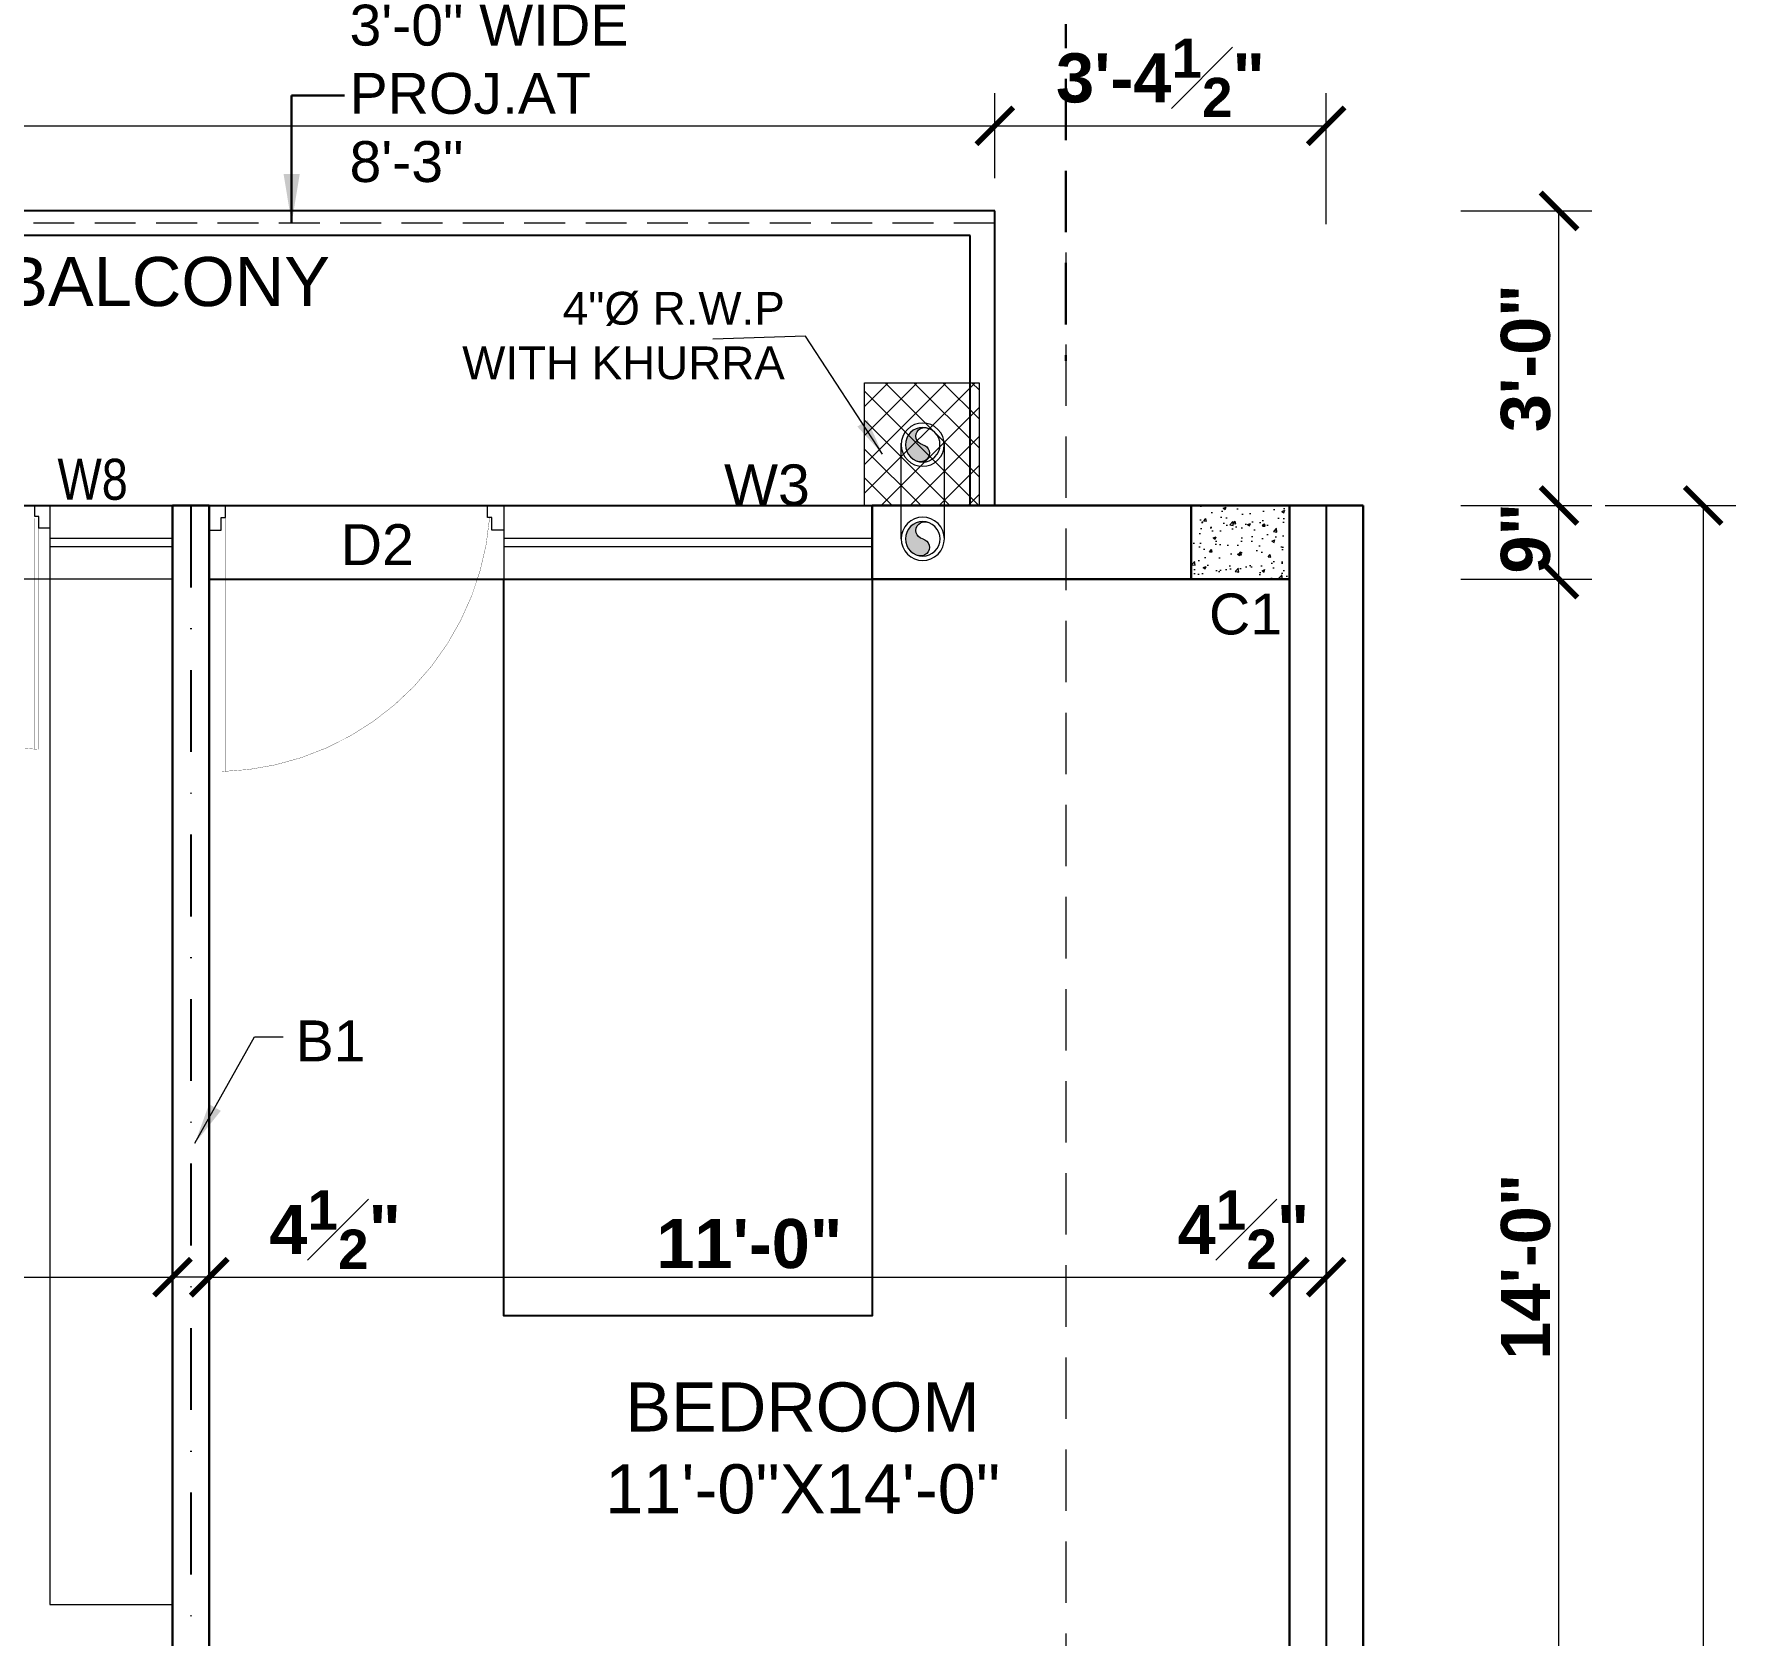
# Model space of a CAD drawing. Header units: feet. Extents: x 12125 to 16886, y -11859 to -10215.
# Drawn here: x 14465.5 to 14673.5, y -11073.1 to -10877.3 of the extents above; entities that cross this region are included whole.
import ezdxf

# ---------------------------------------------------------------- set-up
doc = ezdxf.new("R2010")
doc.units = ezdxf.units.FT
doc.header["$MEASUREMENT"] = 0
doc.header["$PDMODE"] = 2
for name, pattern in [('ACAD_ISO04W100', [30, 24, -3, 0, -3]), ('DASHDOT', [1, 0.5, -0.25, 0, -0.25]), ('DASHED', [0.75, 0.5, -0.25]), ('HIDDEN2', [0.1875, 0.125, -0.0625])]:
    doc.linetypes.add(name, pattern=pattern)
doc.layers.get('0').update_dxf_attribs({"lineweight": 30})
for name, color, linetype, lineweight in [('BEAM', 3, 'Continuous', 15), ('BLK_1_FLR_2_CHAJJA', 7, 'Continuous', 0), ('BLK_1_FLR_2_KITCHEN', 7, 'Continuous', 0), ('center line', 253, 'ACAD_ISO04W100', 5), ('DIM 01', 7, 'Continuous', 9), ('DOOR', 32, 'Continuous', 13), ('DOTTED', 15, 'DASHED', 18), ('HATCH', 9, 'Continuous', 20), ('JOINERY TEXT', 193, 'Continuous', 0), ('R.W.P', 7, 'Continuous', 18), ('RAILING', 210, 'Continuous', 25), ('TEXT', 7, 'Continuous', 30), ('WALL', 10, 'Continuous', 30), ('WINDOW', 150, 'Continuous', 20)]:
    doc.layers.add(name, color=color, linetype=linetype, lineweight=lineweight)
doc.layers.add('BLK_1_FLR_2_BLT_UP_AREA', color=7, linetype='Continuous', plot=False)
doc.layers.add('BLK_1_FLR_2_REGULAR_ROOM_2', color=1, linetype='Continuous', plot=False)
doc.layers.add('BLK_1_FLR_2_ROOM_2_LIGHT_VENTILATION_2', color=7, linetype='Continuous')
doc.styles.add('AR. TEXT 01', font='arialbd.ttf')
doc.styles.add('p.h tex', font='techb___.ttf')
doc.styles.get("Standard").update_dxf_attribs({"font": 'ARIALN.TTF'})
doc.styles.add('TEX02', font='GARA.TTF')
doc.dimstyles.new('DIM 50', dxfattribs={"dimtxt": 6, "dimasz": 3, "dimexe": 6, "dimexo": 4, "dimgap": 0.3125, "dimtad": 1, "dimzin": 3, "dimdsep": 46, "dimlunit": 4, "dimtxsty": 'AR. TEXT 01', "dimblk": 'DOT', "dimcen": 0.09, "dimclrd": 256, "dimclre": 256, "dimclrt": 256, "dimazin": 0, "dimtfac": 0.8, "dimtofl": 0, "dimtmove": 1, "dimatfit": 3, "dimfxl": 6, "dimfxlon": 1, "dimfrac": 1, "dimtolj": 1, "dimtzin": 0, "dimlwd": -1, "dimlwe": -1, "dimarcsym": 1})

# ---------------------------------------------------------------- blocks, each defined once
blk = doc.blocks.new('D4')
for points in [[(-99.99999999417923, 1150.954666669233), (-48.39999999734573, 1150.954666669233), (-48.39999999734573, 1133.333333337214), (0, 1133.333333337214), (0, 1200), (-99.99999999417923, 1200), (-99.99999999417923, 1150.954666669233)], [(-99.99999999417923, 49.04533333076688), (-48.39999999734573, 49.04533333076688), (-48.39999999734573, 66.66666666278616), (0, 66.66666666278616), (0, 0), (-99.99999999417923, 0), (-99.99999999417923, 49.04533333076688)]]:
    blk.add_lwpolyline(points)
at = {"const_width": 1.11851519999287}
blk.add_lwpolyline([(-48.39999999734573, 1142.144000003223, 0.38341128429114), (-1083.385599992936, 51.76962119228118, 0.4142135623731)], format="xyb", dxfattribs=at)
blk.add_lwpolyline([(-1083.385599992936, 51.76962119228118), (-58.07999999960884, 51.76962119228118), (-58.07999999960884, 67.47881549099111), (-1083.385599992936, 67.47881549099111)], dxfattribs=at)
blk = doc.blocks.new('_ArchTick')
at = {"color": 0, "linetype": 'ByBlock', "const_width": 0.15}
blk.add_lwpolyline([(-0.5, -0.5), (0.5, 0.5)], dxfattribs=at)
blk = doc.blocks.new('*D91')
at = {"layer": 'Defpoints', "color": 0, "transparency": 16777216}
for p in [(14611.80300831438, -10943.95311382775), (14651.85109241684, -10943.95311382775), (14611.40168799834, -11111.95311382744)]:
    blk.add_point(p, dxfattribs=at)
at = {"layer": 'DIM 01', "transparency": 16777216}
for p, q in [((14639.85109241684, -10943.95311382775), (14655.85109241684, -10943.95311382775)), ((14651.85109241684, -11111.95311382744), (14651.85109241684, -10943.95311382775)), ((14639.85109241684, -11111.95311382744), (14655.85109241684, -11111.95311382744))]:
    blk.add_line(p, q, dxfattribs=at)
at = {"layer": 'DIM 01', "transparency": 16777216, "xscale": 4.5, "yscale": 4.5, "zscale": 4.5}
for p, rotation in [((14651.85109241684, -10943.95311382775), 90), ((14651.85109241684, -11111.95311382744), 270)]:
    blk.add_blockref('_ArchTick', p, dxfattribs=dict(at, rotation=rotation))
at = {"layer": 'DIM 01', "transparency": 16777216, "insert": (14647.79109241684, -11027.95311382759), "char_height": 6, "attachment_point": 5, "rotation": 90, "style": 'AR. TEXT 01'}
blk.add_mtext('\\A1;14\'-0"', dxfattribs=at)
blk = doc.blocks.new('*D92')
at = {"layer": 'Defpoints', "color": 0, "transparency": 16777216}
for p in [(14608.40168799831, -10934.95311382775), (14651.85109241684, -10934.95311382775), (14611.80300831438, -10943.95311382775)]:
    blk.add_point(p, dxfattribs=at)
at = {"layer": 'DIM 01', "transparency": 16777216}
for p, q in [((14639.85109241684, -10934.95311382775), (14655.85109241684, -10934.95311382775)), ((14651.85109241684, -10943.95311382775), (14651.85109241684, -10934.95311382775)), ((14639.85109241684, -10943.95311382775), (14655.85109241684, -10943.95311382775))]:
    blk.add_line(p, q, dxfattribs=at)
at = {"layer": 'DIM 01', "transparency": 16777216, "xscale": 4.5, "yscale": 4.5, "zscale": 4.5}
for p, rotation in [((14651.85109241684, -10934.95311382775), 90), ((14651.85109241684, -10943.95311382775), 270)]:
    blk.add_blockref('_ArchTick', p, dxfattribs=dict(at, rotation=rotation))
at = {"layer": 'DIM 01', "transparency": 16777216, "insert": (14647.7850924166, -10938.94899189397), "char_height": 6, "attachment_point": 5, "rotation": 90, "style": 'AR. TEXT 01'}
blk.add_mtext('\\A1;9"', dxfattribs=at)
blk = doc.blocks.new('*D93')
at = {"layer": 'Defpoints', "color": 0, "transparency": 16777216}
for p in [(14587.40168799832, -10898.95311382734), (14651.85109241686, -10898.95311382734), (14608.40168799831, -10934.95311382775)]:
    blk.add_point(p, dxfattribs=at)
at = {"layer": 'DIM 01', "transparency": 16777216}
for p, q in [((14639.85109241687, -10898.95311382734), (14655.85109241687, -10898.95311382734)), ((14651.85109241686, -10934.95311382775), (14651.85109241686, -10898.95311382734)), ((14639.85109241687, -10934.95311382775), (14655.85109241687, -10934.95311382775))]:
    blk.add_line(p, q, dxfattribs=at)
at = {"layer": 'DIM 01', "transparency": 16777216, "xscale": 4.5, "yscale": 4.5, "zscale": 4.5}
for p, rotation in [((14651.85109241686, -10898.95311382734), 90), ((14651.85109241686, -10934.95311382775), 270)]:
    blk.add_blockref('_ArchTick', p, dxfattribs=dict(at, rotation=rotation))
at = {"layer": 'DIM 01', "transparency": 16777216, "insert": (14647.79109241687, -10916.95311382754), "char_height": 6, "attachment_point": 5, "rotation": 90, "style": 'AR. TEXT 01'}
blk.add_mtext('\\A1;3\'-0"', dxfattribs=at)
blk = doc.blocks.new('*D94')
at = {"layer": 'Defpoints', "color": 0, "transparency": 16777216}
for p in [(14632.40168799831, -10934.95311382777), (14623.40168799832, -11540.95311382735), (14669.48052171948, -11540.95311382735)]:
    blk.add_point(p, dxfattribs=at)
at = {"layer": 'DIM 01', "transparency": 16777216}
for p, q in [((14657.48052171948, -10934.95311382777), (14673.48052171948, -10934.95311382777)), ((14669.48052171948, -10934.95311382777), (14669.48052171948, -11540.95311382735)), ((14657.48052171948, -11540.95311382735), (14673.48052171948, -11540.95311382735))]:
    blk.add_line(p, q, dxfattribs=at)
at = {"layer": 'DIM 01', "transparency": 16777216, "xscale": 4.5, "yscale": 4.5, "zscale": 4.5}
for p, rotation in [((14669.48052171948, -10934.95311382777), 90), ((14669.48052171948, -11540.95311382735), 270)]:
    blk.add_blockref('_ArchTick', p, dxfattribs=dict(at, rotation=rotation))
at = {"layer": 'DIM 01', "transparency": 16777216, "insert": (14665.42052171948, -11237.95311382756), "char_height": 6, "attachment_point": 5, "rotation": 90, "style": 'AR. TEXT 01'}
blk.add_mtext('\\A1;50\'-6"', dxfattribs=at)
blk = doc.blocks.new('*D96')
at = {"layer": 'Defpoints', "color": 0, "transparency": 16777216}
for p in [(14582.90168799831, -10888.56311008291), (14582.90168799831, -10898.95311382734), (14312.90168799834, -10934.95311382737)]:
    blk.add_point(p, dxfattribs=at)
at = {"layer": 'DIM 01', "transparency": 16777216}
for p, q in [((14312.90168799834, -10900.56311008291), (14312.90168799834, -10884.56311008291)), ((14582.90168799831, -10894.95311382734), (14582.90168799831, -10884.56311008291)), ((14312.90168799834, -10888.56311008291), (14582.90168799831, -10888.56311008291))]:
    blk.add_line(p, q, dxfattribs=at)
at = {"layer": 'DIM 01', "transparency": 16777216, "xscale": 4.5, "yscale": 4.5, "zscale": 4.5, "rotation": 180}
blk.add_blockref('_ArchTick', (14312.90168799834, -10888.56311008291), dxfattribs=at)
at = {"layer": 'DIM 01', "transparency": 16777216, "xscale": 4.5, "yscale": 4.5, "zscale": 4.5}
blk.add_blockref('_ArchTick', (14582.90168799831, -10888.56311008291), dxfattribs=at)
at = {"layer": 'DIM 01', "transparency": 16777216, "insert": (14447.90168799833, -10884.50311008291), "char_height": 6, "attachment_point": 5, "style": 'AR. TEXT 01'}
blk.add_mtext('\\A1;22\'-6"', dxfattribs=at)
blk = doc.blocks.new('*D97')
at = {"layer": 'Defpoints', "color": 0, "transparency": 16777216}
for p in [(14623.40168799832, -10888.56311008291), (14582.90168799831, -10898.95311382734), (14623.40168799832, -10934.9531138278)]:
    blk.add_point(p, dxfattribs=at)
at = {"layer": 'DIM 01', "transparency": 16777216}
for p, q in [((14582.90168799831, -10894.95311382734), (14582.90168799831, -10884.56311008291)), ((14623.40168799832, -10900.56311008291), (14623.40168799832, -10884.56311008291)), ((14582.90168799831, -10888.56311008291), (14623.40168799832, -10888.56311008291))]:
    blk.add_line(p, q, dxfattribs=at)
at = {"layer": 'DIM 01', "transparency": 16777216, "xscale": 4.5, "yscale": 4.5, "zscale": 4.5, "rotation": 180}
blk.add_blockref('_ArchTick', (14582.90168799831, -10888.56311008291), dxfattribs=at)
at = {"layer": 'DIM 01', "transparency": 16777216, "xscale": 4.5, "yscale": 4.5, "zscale": 4.5}
blk.add_blockref('_ArchTick', (14623.40168799832, -10888.56311008291), dxfattribs=at)
at = {"layer": 'DIM 01', "transparency": 16777216, "insert": (14603.15168799831, -10882.69771008291), "char_height": 6, "attachment_point": 5, "style": 'AR. TEXT 01'}
blk.add_mtext('\\A1;3\'-4{\\H0.800000x;\\S1#2;}"', dxfattribs=at)
blk = doc.blocks.new('*D102')
at = {"layer": 'Defpoints', "color": 0, "transparency": 16777216}
for p in [(14482.40168799832, -11029.23314445098), (14482.40168799832, -11030.20311382753), (14401.40168799832, -11035.73314445098)]:
    blk.add_point(p, dxfattribs=at)
at = {"layer": 'DIM 01', "transparency": 16777216}
for p, q in [((14401.40168799832, -11031.73314445098), (14401.40168799832, -11025.23314445098)), ((14482.40168799832, -11026.20311382753), (14482.40168799832, -11025.23314445098)), ((14401.40168799832, -11029.23314445098), (14482.40168799832, -11029.23314445098))]:
    blk.add_line(p, q, dxfattribs=at)
at = {"layer": 'DIM 01', "transparency": 16777216, "xscale": 4.5, "yscale": 4.5, "zscale": 4.5, "rotation": 180}
blk.add_blockref('_ArchTick', (14401.40168799832, -11029.23314445098), dxfattribs=at)
at = {"layer": 'DIM 01', "transparency": 16777216, "xscale": 4.5, "yscale": 4.5, "zscale": 4.5}
blk.add_blockref('_ArchTick', (14482.40168799832, -11029.23314445098), dxfattribs=at)
at = {"layer": 'DIM 01', "transparency": 16777216, "insert": (14441.90168799831, -11025.16714445098), "char_height": 6, "attachment_point": 5, "style": 'AR. TEXT 01'}
blk.add_mtext('\\A1;6\'-9"', dxfattribs=at)
blk = doc.blocks.new('*D103')
at = {"layer": 'Defpoints', "color": 0, "transparency": 16777216}
for p in [(14482.40168799832, -11029.23314445098), (14486.90168799831, -11030.2031138275), (14482.40168799832, -11033.73314445098)]:
    blk.add_point(p, dxfattribs=at)
at = {"layer": 'DIM 01', "transparency": 16777216}
for p, q in [((14482.40168799832, -11029.73314445098), (14482.40168799832, -11025.23314445098)), ((14486.90168799831, -11026.2031138275), (14486.90168799831, -11025.23314445098)), ((14486.90168799831, -11029.23314445098), (14482.40168799832, -11029.23314445098)), ((14486.90168799831, -11029.23314445098), (14510.94879511574, -11029.23314445098))]:
    blk.add_line(p, q, dxfattribs=at)
at = {"layer": 'DIM 01', "transparency": 16777216, "xscale": 4.5, "yscale": 4.5, "zscale": 4.5, "rotation": 180}
blk.add_blockref('_ArchTick', (14482.40168799832, -11029.23314445098), dxfattribs=at)
at = {"layer": 'DIM 01', "transparency": 16777216, "xscale": 4.5, "yscale": 4.5, "zscale": 4.5}
blk.add_blockref('_ArchTick', (14486.90168799831, -11029.23314445098), dxfattribs=at)
at = {"layer": 'DIM 01', "transparency": 16777216, "insert": (14502.29079511574, -11023.41874445098), "char_height": 6, "attachment_point": 5, "style": 'AR. TEXT 01'}
blk.add_mtext('\\A1;4{\\H0.800000x;\\S1#2;}"', dxfattribs=at)
blk = doc.blocks.new('*D104')
at = {"layer": 'Defpoints', "color": 0, "transparency": 16777216}
for p in [(14618.90168799832, -11029.233144451), (14618.90168799832, -11029.23314445101), (14486.90168799831, -11033.73314445098)]:
    blk.add_point(p, dxfattribs=at)
at = {"layer": 'DIM 01', "transparency": 16777216}
for p, q in [((14486.90168799831, -11029.73314445098), (14486.90168799831, -11025.23314445101)), ((14618.90168799832, -11025.233144451), (14618.90168799832, -11025.23314445101)), ((14486.90168799831, -11029.23314445101), (14618.90168799832, -11029.23314445101))]:
    blk.add_line(p, q, dxfattribs=at)
at = {"layer": 'DIM 01', "transparency": 16777216, "xscale": 4.5, "yscale": 4.5, "zscale": 4.5, "rotation": 180}
blk.add_blockref('_ArchTick', (14486.90168799831, -11029.23314445101), dxfattribs=at)
at = {"layer": 'DIM 01', "transparency": 16777216, "xscale": 4.5, "yscale": 4.5, "zscale": 4.5}
blk.add_blockref('_ArchTick', (14618.90168799832, -11029.23314445101), dxfattribs=at)
at = {"layer": 'DIM 01', "transparency": 16777216, "insert": (14552.90168799832, -11025.17314445101), "char_height": 6, "attachment_point": 5, "style": 'AR. TEXT 01'}
blk.add_mtext('\\A1;11\'-0"', dxfattribs=at)
blk = doc.blocks.new('*D105')
at = {"layer": 'Defpoints', "color": 0, "transparency": 16777216}
for p in [(14618.90168799832, -11029.233144451), (14623.40168799832, -11029.23314445101), (14623.40168799832, -11032.23314445098)]:
    blk.add_point(p, dxfattribs=at)
at = {"layer": 'DIM 01', "transparency": 16777216}
for p, q in [((14618.90168799832, -11025.233144451), (14618.90168799832, -11025.23314445101)), ((14623.40168799832, -11028.23314445098), (14623.40168799832, -11025.23314445101)), ((14618.90168799832, -11029.23314445101), (14623.40168799832, -11029.23314445101))]:
    blk.add_line(p, q, dxfattribs=at)
at = {"layer": 'DIM 01', "transparency": 16777216, "xscale": 4.5, "yscale": 4.5, "zscale": 4.5, "rotation": 180}
blk.add_blockref('_ArchTick', (14618.90168799832, -11029.23314445101), dxfattribs=at)
at = {"layer": 'DIM 01', "transparency": 16777216, "xscale": 4.5, "yscale": 4.5, "zscale": 4.5}
blk.add_blockref('_ArchTick', (14623.40168799832, -11029.23314445101), dxfattribs=at)
at = {"layer": 'DIM 01', "transparency": 16777216, "insert": (14613.29079511574, -11023.41874445098), "char_height": 6, "attachment_point": 5, "style": 'AR. TEXT 01'}
blk.add_mtext('\\A1;4{\\H0.800000x;\\S1#2;}"', dxfattribs=at)
blk = doc.blocks.new('_Dot')
at = {"color": 0, "linetype": 'ByBlock', "lineweight": -2}
blk.add_line((-0.5, 0), (-1, 0), dxfattribs=at)
at = {"color": 0, "linetype": 'ByBlock', "const_width": 0.5}
blk.add_lwpolyline([(-0.25, 0, 1), (0.25, 0, 1)], format="xyb", close=True, dxfattribs=at)
blk = doc.blocks.new('RETEU')
at = {"layer": 'R.W.P'}
h = blk.add_hatch(color=7, dxfattribs=at)
edge = h.paths.add_edge_path()
edge.add_ellipse((-37076.90065375516, -119553.1669227566), major_axis=(1.494147372830071, 1.494147372830071), ratio=0.9999999999971358, start_angle=35.6182046845361, end_angle=125.618203281105)
edge.add_ellipse((-37076.90065375516, -119553.1669227566), major_axis=(1.494147372827425, 1.494147372827423), ratio=0.9999999999948398, start_angle=125.618203281105, end_angle=215.6182018617833)
edge.add_ellipse((-37077.13122894867, -119554.1996719022), major_axis=(0.7482431835796156, 0.7482431835796152), ratio=0.9999999999816468, start_angle=218.8220523718934, end_angle=392.4143515007202)
edge.add_ellipse((-37076.67007856617, -119552.1341736046), major_axis=(-0.7482431836025633, 0.7482431836025631), ratio=0.9999999999430152, start_angle=-51.17794228077861, end_angle=122.41435150089211, ccw=False)
at = {"layer": 'R.W.P', "color": 7, "extrusion": (0, 0, -1)}
for centre, major_axis, ratio, start_param, end_param in [((-37076.90065375516, -119553.1669227566), (1.867684216040424, 1.867684216040424), 0.99999999999517, 3.926990816989658, 10.21017612416924), ((-37076.90065375516, -119553.1669227566), (-1.494147372831555, 1.494147372831555), 0.9999999999934599, 5.497787143778867, 11.78097245095845), ((-37077.13122894865, -119554.1996719022), (-0.7482431836144129, 0.7482431836144129), 0.9999999999042399, 1.005059168248902, 4.258487346123779)]:
    blk.add_ellipse(centre, major_axis=major_axis, ratio=ratio, start_param=start_param, end_param=end_param, dxfattribs=at)
at = {"layer": 'R.W.P', "color": 7, "extrusion": (0, 0, -0.9999999999999998)}
blk.add_ellipse((-37076.67007856616, -119552.1341736046), major_axis=(0.7482431836246272, 0.7482431836246272), ratio=0.99999999987498, start_param=2.575855494946888, end_param=5.829283672833697, dxfattribs=at)
blk = doc.blocks.new('erfr')
at = {"layer": 'HATCH', "ltscale": 5}
h = blk.add_hatch(dxfattribs=at)
h.set_pattern_fill('AR-CONC', color=256, scale=0.5)
h.set_pattern_definition([(50, (-129.5326139105891, 557.8983111374251), (3.586300913003767, -0.3137606749129755), [0.375, -4.125]), (355, (-129.5326139105891, 557.8983111374251), (-0.6937566680650002, 3.760960668500056), [0.3, -3.299999999999998]), (100.45144446, (-129.2337555055892, 557.8721644174254), (2.89254423363556, 3.447199954843146), [0.3187009599999996, -3.505710559999997]), (46.18419999999998, (-129.5326139105891, 558.8983111374251), (5.33620665335786, -0.8275964039653825), [0.5624999999999993, -6.187499999999995]), (96.63563549, (-129.0879301855891, 558.8293446024255), (4.673309728371141, 4.870593003872752), [0.47805171, -5.258568799999999]), (351.1841639899997, (-129.5326139105891, 558.8983111374251), (4.673309725273866, 4.87059300134995), [0.45, -4.950000004999997]), (21, (-129.0326139105891, 558.6483111374255), (2.984535260592307, -2.013094453326694), [0.375, -4.125]), (326.0000000000001, (-129.0326139105891, 558.6483111374255), (1.216576659607909, 3.625750225234265), [0.3, -3.299999999999998]), (71.45144473999999, (-128.783902640589, 558.4805532674255), (4.201111883649856, 1.612655764031769), [0.31870095, -3.505710559999998]), (37.5, (-129.5326139105891, 557.8983111374251), (0.0607992765864533, 1.664469269156557), [0, -3.259999999999998, 0, -3.35, 0, -3.3125]), (7.499999999999999, (-129.5326139105891, 557.8983111374251), (1.315347687210743, 1.972058559411801), [0, -1.909999999999999, 0, -3.185, 0, -1.262499999999999]), (327.5, (-130.6476139105891, 557.8983111374251), (2.669112180862045, -0.1127743586718988), [0, -1.25, 0, -3.9, 0, -5.174999999999998]), (317.5, (-131.1476139105891, 557.8983111374251), (2.915930846711931, 0.5005249116615886), [0, -1.625, 0, -2.589999999999998, 0, -3.674999999999998])])
h.paths.add_polyline_path([(74703.77228014804, -75000.12003443622), (74715.77228014804, -75000.12003443622), (74715.77228014807, -74991.12003443622), (74703.77228014807, -74991.12003443622)])
at = {"layer": 'WALL', "color": 6, "ltscale": 5}
blk.add_lwpolyline([(74703.77228014807, -74991.12003443622), (74715.77228014807, -74991.12003443622), (74715.77228014804, -75000.12003443622), (74703.77228014804, -75000.12003443622)], close=True, dxfattribs=at)

msp = doc.modelspace()

# ---------------------------------------------------------------- hatches: boundary and pattern name
at = {"layer": 'HATCH'}
h = msp.add_hatch(dxfattribs=at)
h.set_pattern_fill('ANSI37', color=256, scale=20, angle=-90.00000000000001, style=0)
h.set_pattern_definition([(-45, (-9086.572615800022, 48731.3775032486), (1.767766952966369, 1.767766952966368), []), (45, (-9086.572615800022, 48731.3775032486), (-1.767766952966368, 1.767766952966369), [])])
edge = h.paths.add_edge_path(flags=16)
edge.add_ellipse((14575.30704175416, -10928.39114079811), major_axis=(0.7482431836542678, 0.7482431836542678), ratio=0.9999999998055187, start_angle=51.17794786431927, end_angle=63.99335204073692)
edge.add_ellipse((14575.53761694767, -10929.42388994369), major_axis=(1.494147372839506, 1.494147372824954), ratio=0.9999999999902603, start_angle=54.38179825559848, end_angle=60.78949903461432, ccw=False)
h.paths.add_polyline_path([(14580.9825945645, -10934.95311382757), (14580.9825945645, -10919.95311382756), (14566.9825945645, -10919.95311382756), (14566.9825945645, -10934.95311382757)])

# ---------------------------------------------------------------- linework, layer by layer
at = {"layer": 'BEAM', "linetype": 'DASHDOT', "lineweight": 25, "ltscale": 20}
msp.add_line((14484.65168799832, -10934.9531138276), (14484.65168799834, -11116.45311382747), dxfattribs=at)
at = {"layer": 'BLK_1_FLR_2_BLT_UP_AREA', "color": 25}
msp.add_lwpolyline([(14272.40168799831, -10934.95311382737), (14623.40168799832, -10934.95311382734), (14623.40168799832, -11540.95311382735), (14272.40168799831, -11540.95311382735), (14272.40168799831, -10934.95311382734)], dxfattribs=at)
at = {"layer": 'BLK_1_FLR_2_CHAJJA'}
msp.add_lwpolyline([(14312.90168799832, -10898.95311382737), (14582.90168799831, -10898.95311382737), (14582.90168799831, -10934.95311382756), (14312.90168799832, -10934.95311382756)], close=True, dxfattribs=at)
at = {"layer": 'BLK_1_FLR_2_KITCHEN', "color": 1}
msp.add_lwpolyline([(14482.40168799838, -10943.95311382193), (14401.40168799806, -10943.95311382193), (14401.40168799806, -11116.45311382748), (14482.40168799838, -11116.45311382748)], close=True, dxfattribs=at)
at = {"layer": 'BLK_1_FLR_2_REGULAR_ROOM_2', "color": 1}
msp.add_lwpolyline([(14486.90168799839, -10943.95311382193), (14618.90168799838, -10943.95311382193), (14618.90168799838, -11111.95311382747), (14486.90168799839, -11111.95311382747)], close=True, dxfattribs=at)
at = {"layer": 'BLK_1_FLR_2_ROOM_2_LIGHT_VENTILATION_2', "color": 114, "true_color": 0x139b48}
msp.add_lwpolyline([(14522.90168799839, -10943.95311382738), (14567.90168799839, -10943.95311382738), (14567.90168799839, -11033.95311382738), (14522.90168799839, -11033.95311382738)], close=True, dxfattribs=at)
at = {"layer": 'center line'}
msp.add_line((14623.40168799832, -11558.95311382735), (14623.40168799832, -10934.95311382737), dxfattribs=at)
at = {"layer": 'DIM 01'}
for p, q in [((14571.45506350651, -10939.03621133899), (14571.45506350651, -10927.3316282486)), ((14576.73763068115, -10939.03621133899), (14576.73763068115, -10927.20343953379)), ((14467.40168799831, -10943.9531138276), (14467.40168799832, -11069.24061770969)), ((14467.40168799832, -11069.24061770969), (14482.40168799832, -11069.24061770969))]:
    msp.add_line(p, q, dxfattribs=at)
msp.add_lwpolyline([(14566.9825945645, -10919.95311382756), (14580.9825945645, -10919.95311382756), (14580.9825945645, -10934.95311382757), (14566.9825945645, -10934.95311382757)], close=True, dxfattribs=at)
at = {"layer": 'DOTTED', "ltscale": 10}
for p, q in [((14582.90168799831, -10900.45311382737), (14312.90168799835, -10900.45311382737)), ((14582.90168799831, -10934.95311382756), (14582.90168799831, -10900.45311382737))]:
    msp.add_line(p, q, dxfattribs=at)
at = {"layer": 'RAILING', "ltscale": 10}
for p, q in [((14582.90168799831, -10898.95311382737), (14312.90168799835, -10898.95311382737)), ((14582.90168799831, -10934.95311382756), (14582.90168799831, -10898.95311382737)), ((14579.90168799832, -10901.95311382737), (14315.90168799835, -10901.95311382737)), ((14579.90168799832, -10934.95311382756), (14579.90168799832, -10901.95311382737))]:
    msp.add_line(p, q, dxfattribs=at)
at = {"layer": 'WALL', "color": 3, "linetype": 'DASHED', "ltscale": 15}
msp.add_line((14591.58967506978, -10871.57170862856), (14591.58967506978, -10917.29307812197), dxfattribs=at)
at = {"layer": 'WALL', "color": 3, "linetype": 'DASHED', "lineweight": 20, "ltscale": 15}
msp.add_line((14591.58967506978, -10904.03108133147), (14591.58967506978, -11555.24836408887), dxfattribs=at)
at = {"layer": 'WALL', "ltscale": 10}
for p, q in [((14482.40168799831, -10934.95311382756), (14482.40168799834, -11116.45311382747)), ((14482.40168799831, -10934.95311382756), (14486.90168799831, -10934.95311382751)), ((14486.90168799831, -10934.95311382751), (14486.90168799831, -11116.45311382748)), ((14627.90168799831, -11558.95311382735), (14627.90168799831, -10934.9531138278)), ((14618.90168799832, -10943.95311382779), (14618.90168799832, -11135.9531138277))]:
    msp.add_line(p, q, dxfattribs=at)
at = {"layer": 'WALL', "ltscale": 5}
for p, q in [((14567.90168799831, -10934.95311382775), (14627.90168799831, -10934.9531138278)), ((14567.90168799831, -10934.95311382773), (14567.90168799831, -10943.95311382775)), ((14618.90168799835, -10943.95311382779), (14567.9016879983, -10943.95311382775))]:
    msp.add_line(p, q, dxfattribs=at)
at = {"layer": 'WINDOW', "ltscale": 10}
for p, q in [((14467.40168799831, -10934.95311382761), (14467.40168799831, -10943.95311382761)), ((14467.40168799832, -10934.95311382759), (14482.40168799831, -10934.95311382761)), ((14522.90168799831, -10934.95311382761), (14522.90168799831, -10943.95311382767)), ((14522.90168799831, -10934.95311382761), (14567.90168799831, -10934.95311382756)), ((14467.40168799831, -10938.95311382759), (14482.4016879983, -10938.95311382761)), ((14467.40168799831, -10939.95311382759), (14482.4016879983, -10939.95311382761)), ((14522.90168799831, -10938.95311382761), (14567.90168799831, -10938.95311382756)), ((14522.90168799831, -10939.95311382761), (14567.90168799831, -10939.95311382756)), ((14482.4016879983, -10943.9531138276), (14467.40168799831, -10943.9531138276)), ((14522.90168799831, -10943.95311382767), (14567.9016879983, -10943.95311382775))]:
    msp.add_line(p, q, dxfattribs=at)

# ---------------------------------------------------------------- block references
at = {"layer": 'DIM 01'}
msp.add_blockref('RETEU', (51650.99700084896, 108614.1411839057), dxfattribs=at)
at = {"layer": 'DOOR'}
for p, xscale, yscale, zscale, rotation in [((14467.40168799831, -10934.95311382759), 0.02749999999998, 0.02749999999998, 0.02749999999998, 90.00000000033351), ((14486.90168799831, -10934.9531138275), -0.02999999999999, 0.02999999999999, 0.02999999999999, 269.9999999996664)]:
    msp.add_blockref('D4', p, dxfattribs=dict(at, xscale=xscale, yscale=yscale, zscale=zscale, rotation=rotation))
at = {"layer": 'R.W.P'}
msp.add_blockref('RETEU', (51650.99013622854, 108625.6447023552), dxfattribs=at)
at = {"layer": 'WALL'}
msp.add_blockref('erfr', (-60096.87059214972, 64056.16692060844), dxfattribs=at)

# ---------------------------------------------------------------- texts
at = {"layer": 'BEAM', "linetype": 'DASHDOT', "lineweight": 25, "ltscale": 20, "insert": (14497.4473602647, -10997.86382287568), "char_height": 5, "width": 14.41479268928015, "attachment_point": 1, "style": 'p.h tex'}
msp.add_mtext('\\A1;{\\fArial|b0|i0|c0|p34;\\H1.0003x;B1}', dxfattribs=at)
at = {"layer": 'JOINERY TEXT', "insert": (14468.35436394278, -10929.24680384125), "char_height": 5, "attachment_point": 1}
msp.add_mtext('W8', dxfattribs=at)
at = {"layer": 'JOINERY TEXT', "char_height": 5, "width": 9.823400606668926, "attachment_point": 1}
for s, insert in [('{\\fArial|b0|i0|c0|p34;W3}', (14549.8168886387, -10929.93264998022)), ('{\\fArial|b0|i0|c0|p34;D2}', (14502.96739450908, -10937.23314445098))]:
    msp.add_mtext(s, dxfattribs=dict(at, insert=insert))
at = {"layer": 'JOINERY TEXT', "color": 6, "insert": (14609.07828739166, -10945.70469650822), "char_height": 5, "width": 9.823400606668926, "attachment_point": 1}
msp.add_mtext('{\\fArial|b0|i0|c0|p34;C1}', dxfattribs=at)
at = {"layer": 'TEXT', "style": 'TEX02'}
for s, insert, char_height, width, attachment_point in [('\\A1;{\\fArial|b0|i0|c0|p34;3\'-0" WIDE PROJ.AT 8\'-3"}', (14504.04478810873, -10895.50113065664), 5, 44.95397748690996, 7), ('\\A1;\\pi24.82175;{\\fArial|b0|i0|c0|p34;BEDROOM\\P\\pi22.35791;11\'-0"X14\'-0"}', (14512.91481603855, -11042.08956282418), 6, 91.70489925128277, 1)]:
    msp.add_mtext(s, dxfattribs=dict(at, insert=insert, char_height=char_height, width=width, attachment_point=attachment_point))
at = {"layer": 'TEXT', "insert": (14403.05225567425, -10904.58956687651), "char_height": 6, "width": 113.5117162799434, "attachment_point": 1}
msp.add_mtext('\\A1;\\pi15.31861;{\\fArial|b0|i0|c0|p34;3\'-0" WIDE BALCONY}', dxfattribs=at)
at = {"layer": 'TEXT', "linetype": 'HIDDEN2', "insert": (14557.2314568591, -10908.85192823855), "char_height": 4, "width": 50.39691254184609, "attachment_point": 3}
msp.add_mtext('\\A1;{\\fArial|b0|i0|c0|p34;4"Ø R.W.P\\PWITH KHURRA}', dxfattribs=at)

# ---------------------------------------------------------------- dimensions: what is measured, and where the dimension line sits
at = {"layer": 'DIM 01'}
for base, p1, p2, picture, middle in [((14623.40168799832, -10888.56311008291), (14582.90168799831, -10898.95311382734), (14623.40168799832, -10934.9531138278), '*D97', (14603.15168799831, -10882.69771008291)), ((14582.90168799831, -10888.56311008291), (14312.90168799834, -10934.95311382737), (14582.90168799831, -10898.95311382734), '*D96', (14447.90168799833, -10884.50311008291)), ((14482.40168799832, -11029.23314445098), (14401.40168799832, -11035.73314445098), (14482.40168799832, -11030.20311382753), '*D102', (14441.90168799831, -11025.16714445098)), ((14618.90168799832, -11029.23314445101), (14486.90168799831, -11033.73314445098), (14618.90168799832, -11029.233144451), '*D104', (14552.90168799832, -11025.17314445101))]:
    dim = msp.add_linear_dim(base=base, p1=p1, p2=p2, dimstyle='DIM 50', override={"dimtxt": 6, "dimasz": 4.5, "dimexe": 4, "dimgap": 1, "dimblk1": 'ArchTick', "dimblk2": 'ArchTick', "dimsah": 1, "dimfxl": 12}, dxfattribs=at)
    dim.commit()
    dim.dimension.update_dxf_attribs({"geometry": picture, "text_midpoint": middle})
for base, p1, p2, picture, middle in [((14651.85109241686, -10898.95311382734), (14608.40168799831, -10934.95311382775), (14587.40168799832, -10898.95311382734), '*D93', (14647.79109241687, -10916.95311382754)), ((14669.48052171948, -11540.95311382735), (14632.40168799831, -10934.95311382777), (14623.40168799832, -11540.95311382735), '*D94', (14665.42052171948, -11237.95311382756)), ((14651.85109241684, -10943.95311382775), (14611.40168799834, -11111.95311382744), (14611.80300831438, -10943.95311382775), '*D91', (14647.79109241684, -11027.95311382759))]:
    dim = msp.add_linear_dim(base=base, p1=p1, p2=p2, angle=90, dimstyle='DIM 50', override={"dimtxt": 6, "dimasz": 4.5, "dimexe": 4, "dimgap": 1, "dimblk1": 'ArchTick', "dimblk2": 'ArchTick', "dimsah": 1, "dimfxl": 12}, dxfattribs=at)
    dim.commit()
    dim.dimension.update_dxf_attribs({"geometry": picture, "text_midpoint": middle})
dim = msp.add_linear_dim(base=(14651.85109241684, -10934.95311382775), p1=(14611.80300831438, -10943.95311382775), p2=(14608.40168799831, -10934.95311382775), angle=90, dimstyle='DIM 50', override={"dimtxt": 6, "dimasz": 4.5, "dimexe": 4, "dimgap": 1, "dimblk1": 'ArchTick', "dimblk2": 'ArchTick', "dimsah": 1, "dimfxl": 12}, dxfattribs=at)
dim.commit()
dim.dimension.update_dxf_attribs({"geometry": '*D92', "text_midpoint": (14651.8510924166, -10938.94899189397), "dimtype": 160})
for base, p1, p2, picture, middle in [((14482.40168799832, -11029.23314445098), (14486.90168799831, -11030.2031138275), (14482.40168799832, -11033.73314445098), '*D103', (14502.29079511574, -11029.23314445098)), ((14623.40168799832, -11029.23314445101), (14618.90168799832, -11029.233144451), (14623.40168799832, -11032.23314445098), '*D105', (14613.29079511574, -11029.23314445098))]:
    dim = msp.add_linear_dim(base=base, p1=p1, p2=p2, dimstyle='DIM 50', override={"dimtxt": 6, "dimasz": 4.5, "dimexe": 4, "dimgap": 1, "dimblk1": 'ArchTick', "dimblk2": 'ArchTick', "dimsah": 1, "dimfxl": 12}, dxfattribs=at)
    dim.commit()
    dim.dimension.update_dxf_attribs({"geometry": picture, "text_midpoint": middle, "dimtype": 160})

# ---------------------------------------------------------------- leaders
at = {"layer": 'BEAM'}
msp.add_leader([(14485.14252792008, -11012.86382287568), (14492.4473602647, -10999.86382287568), (14495.9473602647, -10999.86382287568)], dimstyle='DIM 50', override={"dimasz": 5, "dimfxl": 1, "dimfxlon": 0, "dimarcsym": 0}, dxfattribs=at)
at = {"layer": 'DIM 01'}
msp.add_leader([(14569.18463242515, -10928.67222483195), (14559.7833743292, -10914.27337656336), (14548.46069707992, -10914.6161986064)], dimstyle='DIM 50', override={"dimtxt": 6, "dimasz": 4.5, "dimexe": 4, "dimgap": 1, "dimfxl": 12}, dxfattribs=at)
at = {"layer": 'TEXT'}
msp.add_leader([(14496.96814963792, -10900.45311382737), (14496.96814963792, -10884.85811750875), (14503.41832110124, -10884.85811750875)], dimstyle='DIM 50', override={"dimasz": 6, "dimgap": 2.5, "dimtad": 0}, dxfattribs=at)

doc.saveas('drawing.dxf')
